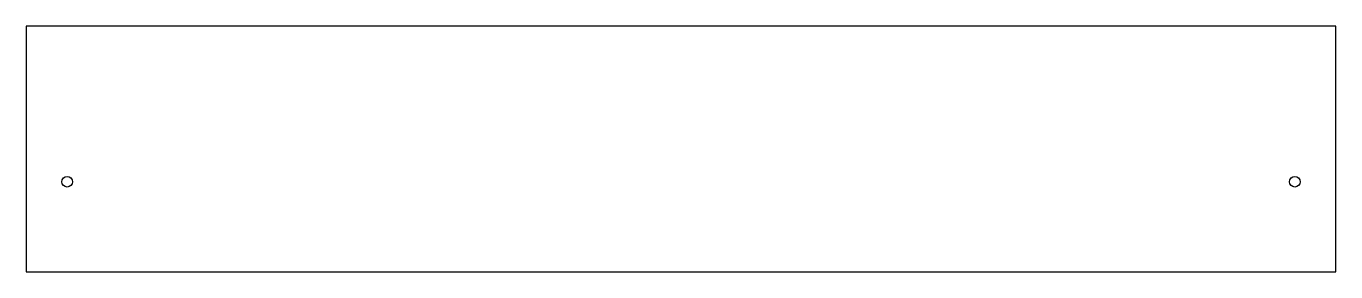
# Model space of a CAD drawing. Header units: millimetres. Extents: x -400 to 400, y -75 to 75.
import ezdxf

# ---------------------------------------------------------------- set-up
doc = ezdxf.new("R2010")
doc.units = ezdxf.units.MM

msp = doc.modelspace()

# ---------------------------------------------------------------- linework, layer by layer
at = {"color": 7, "linetype": 'Continuous', "lineweight": 25}
for p, q in [((400, 75), (-400, 75)), ((-400, 75), (-400, -75)), ((400, -75), (400, 75)), ((-400, -75), (400, -75))]:
    msp.add_line(p, q, dxfattribs=at)
for centre in [(-375, -20), (375, -20)]:
    msp.add_circle(centre, 3.25, dxfattribs=at)

doc.saveas('drawing.dxf')
